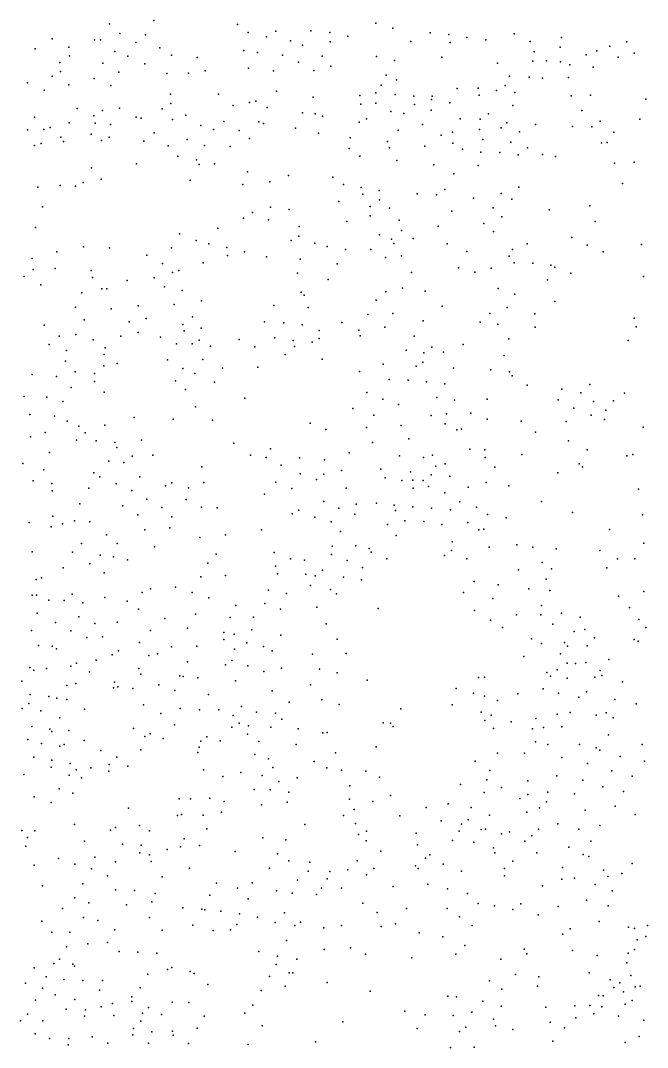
# Model space of a CAD drawing. Header units: inches. Extents: x 1412531 to 1412842, y 4931459 to 4931713.
# Drawn here: x 1412608.9 to 1412686.5, y 4931586 to 4931713 of the extents above; entities that cross this region are included whole.
import ezdxf

# ---------------------------------------------------------------- set-up
doc = ezdxf.new("R2010")
doc.units = ezdxf.units.IN
doc.header["$MEASUREMENT"] = 0

msp = doc.modelspace()

# ---------------------------------------------------------------- linework, layer by layer
for p in [(1412619.94, 4931712.59, 31.87), (1412625.42, 4931713.01, 32.31), (1412635.79, 4931712.53, 32.96), (1412652.88, 4931712.69, 33.14), (1412654.98, 4931712.05, 33.18), (1412612.87, 4931710.75, 32.23), (1412621.23, 4931711.41, 31.96), (1412624.41, 4931711.23, 32.53), (1412637.09, 4931711.54, 32.92), (1412639.35, 4931711, 33.07), (1412640.5, 4931711.69, 32.59), (1412644.83, 4931711.72, 32.91), (1412647.19, 4931711.53, 33.12), (1412649.42, 4931711.06, 33.19), (1412659.58, 4931711.48, 33.49), (1412661.92, 4931711.3, 33.68), (1412664.14, 4931710.9, 33.67), (1412670, 4931711.35, 33.46), (1412675.82, 4931710.91, 33.34), (1412610.77, 4931709.51, 32.98), (1412614.92, 4931709.73, 32.51), (1412618.1, 4931710.62, 32.44), (1412618.83, 4931710.64, 32.35), (1412623.19, 4931710.31, 32.23), (1412626.19, 4931709.63, 33.24), (1412642.34, 4931710.51, 33.28), (1412643.82, 4931709.96, 33.3), (1412647.25, 4931710.36, 33.44), (1412657.22, 4931710.41, 33.62), (1412662.05, 4931710.29, 33.71), (1412666.48, 4931710.64, 33.48), (1412671.96, 4931710.41, 33.28), (1412675.66, 4931709.73, 33.27), (1412681.82, 4931709.85, 32.93), (1412683.91, 4931710.36, 32.77), (1412614.99, 4931708.64, 33.02), (1412620.62, 4931709.18, 32.8), (1412622.21, 4931708.59, 32.92), (1412627.6, 4931708.73, 33.61), (1412630.8, 4931708.43, 33.49), (1412636.55, 4931709.31, 33.19), (1412638.23, 4931709.04, 33.4), (1412641.32, 4931708.73, 33.44), (1412646.24, 4931708.59, 33.69), (1412652.96, 4931708.55, 33.96), (1412661.02, 4931708.5, 33.78), (1412672.44, 4931709.13, 33.35), (1412678.9, 4931708.78, 32.7), (1412680.22, 4931709.25, 32.94), (1412682.85, 4931708.48, 32.21), (1412684.82, 4931708.97, 32.38), (1412613.82, 4931707.81, 33.19), (1412619.14, 4931707.72, 33.03), (1412624.3, 4931707.64, 33.65), (1412637.13, 4931707.12, 34.02), (1412643.33, 4931707.87, 33.99), (1412647.3, 4931707.37, 34.1), (1412655.17, 4931708.07, 34.01), (1412667.93, 4931707.74, 33.51), (1412672.3, 4931708, 33.28), (1412673.99, 4931708.04, 33.2), (1412675.71, 4931707.9, 32.8), (1412676.88, 4931707.53, 32.84), (1412679.75, 4931707.26, 32.26), (1412612.85, 4931706.11, 33.95), (1412613.9, 4931706.71, 33.66), (1412618.06, 4931705.86, 33.93), (1412621.1, 4931706.63, 33.32), (1412627.02, 4931706.46, 34.12), (1412629.7, 4931706.51, 34.16), (1412631.77, 4931706.79, 34.08), (1412640.21, 4931706.79, 34.03), (1412645.23, 4931706.85, 34.14), (1412654.14, 4931706.26, 33.94), (1412655.45, 4931705.69, 34.02), (1412669.42, 4931706.14, 33.41), (1412671.84, 4931705.99, 32.84), (1412673.48, 4931705.87, 33.06), (1412676.69, 4931705.97, 32.71), (1412609.79, 4931705.32, 33.78), (1412611.88, 4931704.4, 34.65), (1412614.92, 4931705.06, 34.35), (1412620.13, 4931704.96, 34.19), (1412653.53, 4931705, 34.2), (1412662.92, 4931704.6, 33.61), (1412665.52, 4931704.66, 33.3), (1412667.8, 4931704.34, 33.44), (1412668.85, 4931704.97, 33.27), (1412627.48, 4931703.91, 34.62), (1412633.44, 4931703.89, 34.65), (1412640.58, 4931704.28, 34.37), (1412645.13, 4931703.55, 34.15), (1412650.9, 4931703.72, 34.08), (1412652.88, 4931704.06, 34.14), (1412655.26, 4931703.87, 33.83), (1412657.58, 4931703.67, 33.8), (1412659.78, 4931703.23, 33.42), (1412659.83, 4931703.67, 33.6), (1412665.67, 4931703.79, 33.94), (1412670.07, 4931704.11, 34.14), (1412677.02, 4931703.71, 34.78), (1412679.42, 4931703.79, 35.06), (1412686.25, 4931703.29, 35.31), (1412615.96, 4931702.14, 34.79), (1412619.07, 4931701.88, 34.75), (1412621.19, 4931702.16, 34.78), (1412626.46, 4931702.11, 34.77), (1412627.54, 4931702.74, 34.55), (1412635.22, 4931702.51, 34.5), (1412637.24, 4931702.89, 34.52), (1412638.05, 4931703.04, 34.46), (1412639.43, 4931702.25, 34.28), (1412651.03, 4931702.65, 34.3), (1412652.88, 4931702.81, 34.02), (1412657.67, 4931702.64, 33.57), (1412659.71, 4931701.93, 34), (1412662.03, 4931702.82, 33.69), (1412669.81, 4931702.52, 35.18), (1412678.34, 4931701.9, 35.86), (1412610.69, 4931701.07, 35.02), (1412618.02, 4931701.23, 35.01), (1412623.25, 4931701.05, 34.91), (1412623.86, 4931700.93, 34.85), (1412627.72, 4931700.75, 34.9), (1412629.37, 4931701.3, 34.61), (1412634.09, 4931700.53, 34.69), (1412643.79, 4931701.61, 34.27), (1412645.38, 4931701.49, 34.2), (1412646.3, 4931701.17, 34.16), (1412651.74, 4931700.86, 34.36), (1412654.72, 4931701.75, 34.21), (1412656.33, 4931701.5, 34.05), (1412663.32, 4931700.85, 34.77), (1412665.76, 4931700.83, 35.47), (1412666.8, 4931701.46, 35.27), (1412680.61, 4931700.55, 35.83), (1412685.51, 4931700.83, 35.76), (1412609.8, 4931699.5, 35.39), (1412611.82, 4931699.54, 35.39), (1412612.63, 4931699.79, 35.27), (1412614.95, 4931700.35, 35.02), (1412618.18, 4931700.31, 35.09), (1412620.07, 4931700.17, 35.04), (1412631.25, 4931700.04, 34.62), (1412632.82, 4931699.54, 34.57), (1412635.99, 4931699.41, 34.48), (1412638.41, 4931700.47, 34.49), (1412639, 4931700.27, 34.44), (1412642.95, 4931699.7, 34.07), (1412650.83, 4931700.46, 34.28), (1412655.64, 4931699.46, 35.14), (1412658.66, 4931700.16, 35.5), (1412665.69, 4931699.55, 35.82), (1412668.39, 4931699.73, 36.22), (1412669.09, 4931700.34, 36.22), (1412670.66, 4931699.26, 36.27), (1412672.62, 4931700.17, 36.01), (1412677.21, 4931699.92, 36.09), (1412679.58, 4931699.88, 36.13), (1412613.94, 4931698.57, 35.26), (1412614.28, 4931698.06, 35.26), (1412617.68, 4931698.94, 35.25), (1412618.94, 4931698.17, 35.18), (1412619.9, 4931698.6, 35), (1412624.19, 4931698.09, 34.94), (1412625.49, 4931699.13, 34.74), (1412629.56, 4931698.29, 34.79), (1412637.25, 4931698.4, 34.21), (1412645.78, 4931699.06, 34.66), (1412649.72, 4931698.5, 34.68), (1412654.34, 4931698.04, 35.07), (1412660.97, 4931698.82, 35.86), (1412662.35, 4931699.2, 35.68), (1412666.09, 4931698.28, 36.02), (1412682.31, 4931699.19, 36.38), (1412610.69, 4931697.55, 35.57), (1412611.51, 4931697.8, 35.54), (1412627.21, 4931697.5, 34.86), (1412631.69, 4931697.55, 34.77), (1412634.85, 4931697.42, 34.62), (1412649.6, 4931697.17, 35.15), (1412654.56, 4931697.28, 35.27), (1412658.95, 4931697.49, 35.65), (1412662.38, 4931697.84, 35.97), (1412663.61, 4931697.09, 35.96), (1412665.84, 4931696.75, 35.99), (1412669.57, 4931697.95, 36.09), (1412671.64, 4931697.26, 36.22), (1412680.76, 4931697.87, 36.38), (1412681.46, 4931697.92, 36.24), (1412628.4, 4931696.24, 34.61), (1412630.69, 4931695.77, 35.08), (1412650.88, 4931696.25, 35.23), (1412655.46, 4931695.72, 35.61), (1412668.19, 4931696.69, 36.14), (1412670.47, 4931696.39, 36.3), (1412673.48, 4931696.43, 36.42), (1412675.08, 4931696.2, 36.66), (1412684.82, 4931695.48, 36.96), (1412617.73, 4931694.78, 35.18), (1412623.3, 4931695.27, 34.65), (1412631.05, 4931695.22, 35.56), (1412632.92, 4931695.27, 34.84), (1412637.03, 4931694.3, 36.82), (1412660.06, 4931695.17, 35.65), (1412665.53, 4931695.09, 36.47), (1412682.37, 4931695.36, 36.7), (1412616.71, 4931692.96, 35.2), (1412618.92, 4931693.38, 35.13), (1412629.93, 4931693.27, 36.01), (1412639.79, 4931693.06, 36.67), (1412642.09, 4931693.85, 36.3), (1412647.57, 4931693.63, 35.74), (1412662.52, 4931694.05, 36.63), (1412611.09, 4931692.4, 35.44), (1412613.83, 4931692.62, 35.12), (1412615.76, 4931692.53, 35.4), (1412636.44, 4931692.75, 36.66), (1412648.87, 4931692.73, 35.95), (1412651.08, 4931692.35, 36.01), (1412653.3, 4931691.97, 36.04), (1412661.4, 4931692.11, 37.08), (1412668.39, 4931691.62, 37.38), (1412670.55, 4931692.42, 37.14), (1412683.36, 4931692.84, 37.04), (1412648.31, 4931690.63, 36.46), (1412651.27, 4931691.55, 36.03), (1412653.31, 4931690.85, 36.4), (1412657.97, 4931691.56, 36.96), (1412660.38, 4931691.45, 37.17), (1412664.95, 4931691.05, 37.25), (1412669.68, 4931690.9, 37.74), (1412611.65, 4931689.98, 36.83), (1412637.61, 4931689.25, 36.88), (1412639.84, 4931689.91, 36.88), (1412642.15, 4931689.64, 36.65), (1412652.19, 4931690.02, 36.5), (1412654.55, 4931689.82, 36.69), (1412662.28, 4931689.44, 37.6), (1412667.37, 4931689.85, 37.62), (1412674.32, 4931689.61, 37.74), (1412679.34, 4931690.08, 37.67), (1412636.53, 4931688.56, 37.51), (1412639.62, 4931688.37, 37.06), (1412649.29, 4931688.16, 37.42), (1412652.16, 4931688.86, 36.52), (1412655.75, 4931688.3, 37.39), (1412666.25, 4931687.89, 37.97), (1412668.45, 4931688.75, 38.14), (1412680, 4931688.15, 38.21), (1412610.81, 4931687.4, 37.71), (1412628.61, 4931686.62, 37.62), (1412633.34, 4931687.33, 38.16), (1412643.4, 4931687.55, 37.86), (1412656.05, 4931687.04, 37.67), (1412660.57, 4931687.56, 37.73), (1412667.41, 4931686.93, 38.13), (1412630.66, 4931685.81, 38.45), (1412632.23, 4931685.4, 38.64), (1412642.39, 4931685.79, 38.28), (1412643.35, 4931686.35, 38), (1412645.32, 4931685.49, 38.27), (1412653.32, 4931686.52, 37.19), (1412654.8, 4931685.99, 37.42), (1412655.09, 4931685.43, 37.44), (1412657.49, 4931686.06, 37.93), (1412661.7, 4931685.38, 38.33), (1412671.59, 4931685.38, 38.89), (1412677.11, 4931686.18, 38.51), (1412685.72, 4931685.31, 38.56), (1412613.42, 4931684.42, 38.3), (1412616.75, 4931685.04, 37.99), (1412619.96, 4931684.89, 37.99), (1412627.62, 4931684.88, 38.13), (1412634.44, 4931684.94, 38.78), (1412636.65, 4931684.39, 38.93), (1412646.87, 4931685.06, 38.2), (1412649.11, 4931684.69, 38.36), (1412652.25, 4931684.69, 38.29), (1412664.14, 4931684.45, 39), (1412669.76, 4931684.7, 39.1), (1412678.99, 4931685.24, 38.49), (1412680.99, 4931684.39, 38.78), (1412610.37, 4931683.58, 38.57), (1412624.58, 4931683.98, 38.43), (1412626.5, 4931682.95, 38.66), (1412631.54, 4931683.06, 39.12), (1412634.53, 4931683.96, 38.93), (1412639.38, 4931683.77, 38.96), (1412643.54, 4931683.49, 38.54), (1412648.09, 4931682.91, 38.58), (1412654.09, 4931683.72, 38.05), (1412656.06, 4931683.89, 37.85), (1412669.35, 4931683.88, 39.18), (1412669.96, 4931683.04, 39.07), (1412672.28, 4931683.01, 39.09), (1412674.53, 4931682.77, 39.1), (1412610.53, 4931682.22, 38.69), (1412613.23, 4931682.33, 38.57), (1412617.7, 4931682.08, 38.77), (1412627.73, 4931681.83, 38.97), (1412628.52, 4931682.1, 39.13), (1412643.18, 4931681.76, 38.83), (1412657.3, 4931681.86, 38.48), (1412663.09, 4931682.42, 38.97), (1412665.11, 4931681.87, 39.72), (1412667.15, 4931682.37, 39.73), (1412674.99, 4931682.5, 39.3), (1412677, 4931681.78, 39.5), (1412609.38, 4931681.34, 38.81), (1412611.47, 4931680.34, 39.46), (1412617.85, 4931681.21, 38.95), (1412622.14, 4931680.86, 38.98), (1412625.49, 4931681.17, 38.88), (1412646.97, 4931680.97, 39.04), (1412674.11, 4931680.94, 39.62), (1412685.98, 4931681.36, 39.07), (1412616.52, 4931679.35, 40.09), (1412619.01, 4931679.82, 39.2), (1412619.63, 4931679.81, 39.17), (1412626.73, 4931680.07, 39.35), (1412628.94, 4931679.64, 39.2), (1412643.63, 4931679.43, 39.46), (1412644.02, 4931679.06, 39.56), (1412654.11, 4931679.47, 39.74), (1412656.19, 4931679.91, 38.96), (1412658.99, 4931679.55, 39.26), (1412667.99, 4931679.86, 40.25), (1412670.07, 4931679.16, 40.1), (1412623.51, 4931677.74, 40.06), (1412627.96, 4931677.91, 39.77), (1412631.32, 4931678.34, 39.15), (1412640.25, 4931677.75, 39.23), (1412652.91, 4931678.42, 39.98), (1412661.06, 4931677.69, 40.23), (1412674.99, 4931678.25, 40.02), (1412615.76, 4931677.58, 40.12), (1412620.15, 4931677.37, 39.84), (1412644.53, 4931677.52, 40.43), (1412651.89, 4931676.64, 40.21), (1412654.99, 4931676.79, 40.2), (1412666.96, 4931676.79, 40.55), (1412669.12, 4931677.51, 41.16), (1412672.55, 4931676.74, 40.85), (1412611.87, 4931675.35, 40.04), (1412616.82, 4931676.01, 40.58), (1412622.37, 4931675.75, 40.29), (1412624.49, 4931676.14, 40.07), (1412629, 4931675.41, 39.75), (1412630.19, 4931676.36, 39.39), (1412639.12, 4931675.74, 39.36), (1412641.49, 4931675.64, 39.8), (1412643.76, 4931675.37, 40.51), (1412648.68, 4931675.65, 40.82), (1412658.72, 4931675.86, 40.02), (1412665.76, 4931675.72, 41), (1412667.95, 4931675.44, 40.8), (1412684.8, 4931676.2, 39.44), (1412685.05, 4931675.14, 39.25), (1412613.72, 4931673.99, 40.51), (1412615.79, 4931674.16, 40.49), (1412621.35, 4931673.98, 40.57), (1412623.49, 4931674.43, 40.61), (1412626.25, 4931673.84, 40.66), (1412629.2, 4931674.64, 39.98), (1412631.29, 4931674.97, 39.36), (1412645.86, 4931674.66, 40.97), (1412650.79, 4931674.73, 40.8), (1412650.96, 4931674, 40.77), (1412653.99, 4931675.07, 40.74), (1412657.63, 4931673.97, 40.79), (1412672.56, 4931675.1, 40.94), (1412612.48, 4931672.94, 40.96), (1412617.94, 4931673.52, 40.98), (1412628.24, 4931673.02, 41.04), (1412630.18, 4931673.03, 39.84), (1412631.05, 4931673.49, 39.8), (1412632.44, 4931672.72, 40.53), (1412636, 4931673.57, 39.97), (1412637.92, 4931672.66, 40.96), (1412640.4, 4931673.78, 40.7), (1412642.64, 4931673.43, 40.93), (1412642.81, 4931672.69, 41.06), (1412645.01, 4931673.22, 41.05), (1412645.89, 4931673.67, 40.97), (1412659.81, 4931672.63, 40.99), (1412663.67, 4931672.94, 41.73), (1412669.33, 4931673.65, 41.19), (1412684.08, 4931673.42, 39.84), (1412614.65, 4931672.18, 40.75), (1412619.28, 4931671.72, 41.61), (1412619.41, 4931672.55, 41.5), (1412641.66, 4931671.72, 41.54), (1412656.63, 4931672.24, 41.23), (1412658.83, 4931671.93, 41.13), (1412661.24, 4931671.99, 41.24), (1412668.73, 4931671.58, 41.38), (1412614.51, 4931670.87, 41.4), (1412619.23, 4931670.31, 41.51), (1412620.89, 4931670.61, 42.03), (1412627.11, 4931671.04, 41.3), (1412631.48, 4931671.07, 41.47), (1412633.93, 4931670.02, 41.53), (1412638.29, 4931670.12, 41.67), (1412646.26, 4931671.14, 41.45), (1412653.77, 4931670.51, 41.77), (1412657.86, 4931670.26, 41.96), (1412658.7, 4931670.75, 41.7), (1412610.37, 4931669.25, 41.86), (1412613.41, 4931669, 42.19), (1412615.69, 4931669.56, 41.51), (1412618.08, 4931669.36, 41.82), (1412629.01, 4931669.98, 41.67), (1412630.49, 4931669.34, 41.97), (1412650.85, 4931669.62, 41.85), (1412662.5, 4931670, 41.76), (1412667.11, 4931669.79, 42.14), (1412669.41, 4931669.57, 41.6), (1412669.73, 4931669.07, 41.77), (1412615.19, 4931667.64, 42.09), (1412618.11, 4931668.35, 41.9), (1412628.12, 4931668.44, 42.13), (1412632.93, 4931668.29, 42.07), (1412654.54, 4931668.6, 42.35), (1412656.86, 4931668.52, 42.36), (1412659.13, 4931668.32, 42.17), (1412661.39, 4931668.06, 42.19), (1412671.57, 4931667.93, 41.52), (1412679.34, 4931667.98, 41.42), (1412609.41, 4931666.51, 42.84), (1412612.2, 4931666.43, 42.84), (1412619.27, 4931667.03, 42.28), (1412629.36, 4931667.38, 42.31), (1412636.68, 4931666.32, 42.9), (1412651.76, 4931667.01, 42.51), (1412660.41, 4931666.37, 42.84), (1412675.89, 4931667.43, 41.53), (1412678.22, 4931666.95, 41.4), (1412683.63, 4931666.92, 40.77), (1412614.19, 4931665.91, 42.62), (1412630.58, 4931665.22, 43.03), (1412650.02, 4931665.01, 43.04), (1412653.74, 4931666.19, 42.99), (1412655.69, 4931665.52, 42.95), (1412662.6, 4931666.07, 42.63), (1412666.65, 4931666.19, 43.2), (1412675.44, 4931666.1, 41.5), (1412677.37, 4931665.06, 41.66), (1412679.77, 4931665.89, 41.34), (1412682.25, 4931665.96, 41.04), (1412610.09, 4931664.3, 42.63), (1412613.16, 4931664.08, 42.67), (1412623, 4931663.93, 43.34), (1412627.82, 4931663.7, 43.13), (1412652.61, 4931664.22, 43.25), (1412659.7, 4931664.18, 43.37), (1412661.6, 4931664.35, 43.16), (1412664.62, 4931664.44, 43.26), (1412666.64, 4931663.71, 43.39), (1412679.51, 4931664.2, 41.24), (1412681.14, 4931663.67, 40.88), (1412681.31, 4931664.84, 41.19), (1412614.7, 4931663.44, 42.76), (1412616.14, 4931662.85, 43.03), (1412619.37, 4931662.95, 43.21), (1412632.68, 4931663.58, 43.37), (1412644.74, 4931663.23, 43.74), (1412646.68, 4931662.43, 44.56), (1412651.72, 4931662.68, 43.68), (1412656.02, 4931662.92, 44.77), (1412661.47, 4931663.14, 43.68), (1412663.48, 4931662.46, 43.44), (1412670.83, 4931663.45, 43.6), (1412676.43, 4931663.43, 42.82), (1412685.92, 4931662.72, 39.17), (1412610.2, 4931661.54, 42.75), (1412612.01, 4931662.05, 42.67), (1412616.96, 4931662.01, 43.32), (1412656.95, 4931661.26, 45.39), (1412662.88, 4931662.37, 43.63), (1412672.61, 4931662.11, 44.14), (1412615.88, 4931661.11, 43.2), (1412618.28, 4931661.04, 43.87), (1412620.61, 4931660.81, 44.08), (1412620.87, 4931660.22, 44.11), (1412623.89, 4931661.12, 44.1), (1412635.33, 4931660.74, 44.51), (1412639.86, 4931660.03, 44.8), (1412652.45, 4931660.83, 44.51), (1412664.51, 4931660, 44.1), (1412666.34, 4931659.91, 44.3), (1412676.69, 4931661.02, 43.52), (1412679, 4931659.93, 42.67), (1412612.53, 4931659.6, 42.89), (1412622.75, 4931659.15, 44.35), (1412625.3, 4931659.24, 44.91), (1412637.4, 4931659.26, 45.29), (1412639.3, 4931658.96, 45.49), (1412643.46, 4931658.94, 45.45), (1412646.51, 4931658.69, 45.64), (1412649.56, 4931659.55, 45.55), (1412655.82, 4931659.16, 45.41), (1412658.76, 4931658.97, 45.43), (1412659.9, 4931659.24, 45.53), (1412666.4, 4931658.97, 44.45), (1412670.91, 4931659.32, 44.57), (1412683.9, 4931659.17, 40.85), (1412684.64, 4931659.33, 40.38), (1412609.24, 4931658.21, 42.83), (1412611.84, 4931657.45, 44.35), (1412619.86, 4931658.5, 44.59), (1412621.72, 4931658.35, 44.79), (1412631.37, 4931657.83, 45.28), (1412641.16, 4931658, 45.47), (1412648.64, 4931657.35, 45.48), (1412653.48, 4931657.53, 45.5), (1412660.3, 4931657.89, 45.51), (1412661.43, 4931658.18, 45.23), (1412667.6, 4931657.77, 44.58), (1412678, 4931658.18, 43.07), (1412678.42, 4931657.82, 43.04), (1412610.49, 4931656.1, 44.74), (1412618, 4931657.07, 45.23), (1412618.76, 4931656.59, 45.2), (1412623.7, 4931656.59, 45.08), (1412643.52, 4931656.95, 45.45), (1412645.53, 4931656.26, 45.51), (1412646.44, 4931656.91, 45.66), (1412654.05, 4931656.46, 45.61), (1412656.11, 4931656.12, 45.53), (1412657.17, 4931657.2, 45.46), (1412657.47, 4931656.16, 45.31), (1412658.72, 4931656.14, 45.41), (1412659.7, 4931656.83, 45.37), (1412662.03, 4931656.66, 45.07), (1412675.39, 4931657.05, 44.2), (1412612.8, 4931655.76, 44.91), (1412612.84, 4931654.84, 45.12), (1412617.38, 4931655.18, 45.47), (1412620.76, 4931655.72, 45.49), (1412622.71, 4931654.9, 45.77), (1412626.86, 4931655.47, 45.93), (1412627.67, 4931655.85, 45.93), (1412629.73, 4931655.23, 45.46), (1412631.61, 4931655.86, 45.81), (1412640.52, 4931655.93, 45.79), (1412642.49, 4931655.15, 45.59), (1412649.21, 4931655.19, 45.71), (1412657.5, 4931655.16, 45.55), (1412659.4, 4931655.37, 45.55), (1412664.29, 4931655.28, 45.28), (1412666.52, 4931655.87, 45.28), (1412669.31, 4931655.46, 45.19), (1412685.37, 4931655.03, 41.22), (1412624.56, 4931653.8, 45.7), (1412629.41, 4931653.78, 46.08), (1412639.12, 4931654.42, 45.81), (1412646.45, 4931653.53, 45.59), (1412661.41, 4931654.59, 45.44), (1412673.37, 4931653.54, 44.86), (1412616.27, 4931653.25, 45.94), (1412621.6, 4931652.97, 46.23), (1412626.43, 4931652.79, 46.12), (1412631.32, 4931652.81, 46.14), (1412633.24, 4931652.76, 46.32), (1412643.36, 4931652.45, 45.69), (1412648.32, 4931652.7, 45.86), (1412650.46, 4931653.2, 45.66), (1412652.95, 4931653.32, 45.57), (1412655.16, 4931653.08, 45.68), (1412655.31, 4931652.4, 45.77), (1412657.44, 4931652.85, 45.71), (1412659.77, 4931652.7, 45.57), (1412662.11, 4931652.51, 45.85), (1412663.27, 4931653.5, 45.49), (1412665.34, 4931652.83, 46.03), (1412612.93, 4931651.73, 46.11), (1412615.63, 4931651.15, 46.58), (1412617.5, 4931651.02, 46.73), (1412623.45, 4931651.88, 46.3), (1412627.64, 4931651.62, 46.65), (1412642.55, 4931652, 45.84), (1412645.33, 4931651.58, 45.92), (1412647.34, 4931651.02, 46.51), (1412650.29, 4931651.95, 45.97), (1412656.45, 4931651.12, 46.19), (1412658.81, 4931651.05, 46.45), (1412666.7, 4931651.93, 46.22), (1412668.98, 4931651.51, 46.2), (1412677.19, 4931652.17, 43.7), (1412685.85, 4931651.87, 40.77), (1412610.01, 4931650.94, 46.34), (1412612.74, 4931650.41, 46.46), (1412614.13, 4931650.75, 46.71), (1412624.3, 4931650.04, 46.92), (1412627.4, 4931650.28, 46.87), (1412638.73, 4931650, 47.5), (1412648.51, 4931649.8, 46.95), (1412654.33, 4931650.7, 46.38), (1412661.05, 4931650.66, 46.72), (1412664.25, 4931650.93, 46.66), (1412665.6, 4931650, 46.69), (1412666.22, 4931650.09, 46.73), (1412681.76, 4931650.06, 42.72), (1412619.56, 4931649.42, 46.78), (1412631.13, 4931649.09, 47.28), (1412634.27, 4931649.42, 47.14), (1412655.4, 4931649.3, 47.26), (1412662.33, 4931648.53, 47.15), (1412610.38, 4931647.28, 47.13), (1412615.36, 4931647.26, 47.26), (1412616.49, 4931648.32, 47.09), (1412620.88, 4931648.33, 47.01), (1412625.52, 4931647.91, 47.42), (1412640.31, 4931647.21, 47.91), (1412647.46, 4931648.01, 48.16), (1412650.4, 4931648.04, 47.9), (1412652.05, 4931647.7, 48.23), (1412652.31, 4931647.25, 48.41), (1412662.25, 4931647.45, 47.48), (1412666.9, 4931647.86, 47.24), (1412670.3, 4931648.18, 46.5), (1412672.3, 4931647.87, 46.52), (1412675.16, 4931647.67, 45.93), (1412680.57, 4931647.45, 42.85), (1412686, 4931648.39, 40.99), (1412618.8, 4931646.88, 47.83), (1412620.44, 4931646.69, 47.67), (1412622.18, 4931646.32, 47.7), (1412632.11, 4931645.89, 48.39), (1412633.13, 4931647.03, 48.16), (1412642.33, 4931646.43, 48.64), (1412644.06, 4931646.25, 48.7), (1412647.38, 4931646.95, 48.37), (1412649.34, 4931646.22, 48.97), (1412654.25, 4931646.45, 48.62), (1412661.35, 4931646.85, 47.86), (1412664.13, 4931646.44, 47.8), (1412673.45, 4931646, 46.41), (1412682.76, 4931646.45, 42.13), (1412684.9, 4931646.44, 41.44), (1412614.23, 4931645.3, 47.58), (1412617.5, 4931645.81, 48.12), (1412619.3, 4931644.71, 47.93), (1412640.49, 4931645.51, 48.77), (1412646.28, 4931645.05, 49.03), (1412651.22, 4931645.36, 49.11), (1412670.53, 4931645.06, 46.57), (1412674.6, 4931645.19, 45.99), (1412681.45, 4931645.3, 42.55), (1412610.9, 4931643.88, 47.89), (1412611.56, 4931644.09, 47.76), (1412631.26, 4931644.2, 48.43), (1412634.31, 4931644.38, 48.93), (1412640.73, 4931644.57, 48.99), (1412644.23, 4931644.53, 49.06), (1412645.37, 4931644.35, 49.2), (1412648.9, 4931644.17, 49.06), (1412651.12, 4931643.82, 49.41), (1412665.05, 4931643.61, 48.24), (1412673.95, 4931643.91, 46.21), (1412615.32, 4931642.08, 48.7), (1412624, 4931642.25, 49.2), (1412625.03, 4931642.71, 49.23), (1412628.12, 4931642.93, 48.62), (1412630.15, 4931642.29, 49.04), (1412639.59, 4931642.57, 49.11), (1412641.83, 4931642.15, 49.09), (1412644.8, 4931643.15, 49.27), (1412647.29, 4931642.63, 49.29), (1412648, 4931642.1, 49.58), (1412663.71, 4931642.27, 48.71), (1412667.99, 4931643.21, 48.27), (1412671.81, 4931642.72, 46.28), (1412674.4, 4931642.5, 46.09), (1412686, 4931642.41, 41.73), (1412610.4, 4931641.92, 48.68), (1412610.94, 4931641.93, 48.71), (1412612.45, 4931641.32, 48.62), (1412614.36, 4931641.28, 48.97), (1412616.65, 4931640.98, 48.79), (1412619.39, 4931641.65, 48.88), (1412622.13, 4931641.18, 49.02), (1412632.25, 4931641.63, 49.28), (1412639.15, 4931640.89, 49.33), (1412667.33, 4931641.52, 48.67), (1412682.88, 4931641.81, 42.51), (1412611.01, 4931639.7, 49.06), (1412623.54, 4931640.22, 49.48), (1412630.58, 4931639.58, 49.71), (1412635.55, 4931640.68, 50.04), (1412641.1, 4931640.22, 49.29), (1412645.57, 4931640.47, 49.27), (1412653.18, 4931640.3, 50.09), (1412665.06, 4931640.04, 48.73), (1412673.37, 4931640.68, 46.11), (1412675.82, 4931639.7, 45.57), (1412684.26, 4931640.43, 42.4), (1412613.29, 4931638.57, 49.41), (1412616.17, 4931639.28, 49.19), (1412618.14, 4931638.43, 49.49), (1412620.91, 4931638.6, 49.94), (1412626.8, 4931639.05, 50.04), (1412634.86, 4931639.17, 50.43), (1412637.75, 4931639.23, 50.66), (1412646.72, 4931638.38, 50.28), (1412667.05, 4931638.86, 48.85), (1412670.25, 4931639.51, 48.74), (1412673.28, 4931639.5, 45.97), (1412674.76, 4931638.35, 45.61), (1412678.16, 4931639.23, 45.06), (1412685.41, 4931638.91, 42.7), (1412610.3, 4931637.57, 49.22), (1412615.15, 4931637.51, 49.51), (1412625.02, 4931637.57, 50.15), (1412629.58, 4931637.85, 50.19), (1412634.1, 4931637.33, 50.66), (1412635.35, 4931637.13, 51.03), (1412637.56, 4931637.65, 51.02), (1412668.55, 4931637.93, 48.73), (1412677.41, 4931637.44, 45.23), (1412678.73, 4931637.7, 45.07), (1412686.25, 4931637.93, 42.82), (1412617.13, 4931636.69, 49.95), (1412619.08, 4931636.78, 50.33), (1412623.67, 4931636.1, 50.39), (1412634.09, 4931636.45, 50.83), (1412636.92, 4931636.05, 51.35), (1412641.15, 4931636.99, 50.87), (1412648.11, 4931636.5, 50.69), (1412672.12, 4931636.54, 47.03), (1412673.38, 4931635.96, 46.18), (1412676.21, 4931636.07, 45.35), (1412679.91, 4931636.66, 44.6), (1412684.81, 4931636.44, 42.81), (1412685.32, 4931636.27, 42.61), (1412611.17, 4931635.7, 49.59), (1412612.86, 4931635.62, 50.14), (1412613.39, 4931635.31, 49.92), (1412620.29, 4931634.58, 50.68), (1412621.05, 4931635.07, 50.72), (1412624.81, 4931634.46, 51.26), (1412625.87, 4931634.7, 51.32), (1412627.6, 4931635.54, 51.17), (1412630.74, 4931635.65, 50.98), (1412635.4, 4931635.28, 51.2), (1412638.97, 4931635.58, 51.39), (1412640.04, 4931635.05, 51.32), (1412645.06, 4931634.65, 51.27), (1412649.2, 4931634.72, 50.22), (1412675.7, 4931634.68, 45.65), (1412676.58, 4931635.65, 45.13), (1412678.99, 4931635.68, 44.77), (1412615.88, 4931633.54, 51.03), (1412618.31, 4931633.91, 50.76), (1412629.61, 4931633.68, 51.31), (1412634.28, 4931633.32, 51.54), (1412635.08, 4931633.86, 51.62), (1412637.04, 4931633.2, 51.69), (1412671.16, 4931634.35, 47.69), (1412676.52, 4931633.52, 45.48), (1412677.55, 4931633.5, 45.01), (1412678.83, 4931633.61, 44.86), (1412681.7, 4931634, 44.44), (1412610.1, 4931633, 50.09), (1412610.59, 4931632.66, 50.72), (1412612.16, 4931632.89, 50.59), (1412615.18, 4931633.16, 51.1), (1412617.46, 4931632.47, 51.27), (1412623.59, 4931632.87, 51.55), (1412623.83, 4931632.17, 51.52), (1412628.63, 4931631.97, 51.96), (1412639.04, 4931632.51, 52.12), (1412641.22, 4931632.92, 52.09), (1412645.93, 4931632.78, 51.88), (1412648.1, 4931632.32, 51.23), (1412674.01, 4931632.39, 46.32), (1412674.47, 4931631.94, 45.95), (1412675.31, 4931632.72, 45.87), (1412680.61, 4931632.63, 44.49), (1412680.82, 4931632, 44.62), (1412609.1, 4931631.3, 50.66), (1412614.67, 4931630.78, 51.32), (1412615.8, 4931631, 51.26), (1412620.55, 4931631.18, 51.71), (1412626.03, 4931630.85, 52.13), (1412629.05, 4931631.9, 51.99), (1412630.88, 4931631.72, 52.01), (1412635.51, 4931631.33, 52.17), (1412644.82, 4931630.83, 52.34), (1412651.82, 4931631.41, 49.88), (1412665.56, 4931631.74, 49.27), (1412666.32, 4931631.79, 49.1), (1412676.52, 4931631.66, 45.06), (1412679.95, 4931631.79, 44.73), (1412683.37, 4931631.23, 44.46), (1412610.14, 4931629.64, 51.08), (1412612.45, 4931629.41, 51.44), (1412620.43, 4931630.46, 51.63), (1412620.99, 4931630.6, 51.81), (1412622.82, 4931630.41, 51.87), (1412628.04, 4931630.15, 52.39), (1412632.17, 4931629.65, 52.46), (1412640.07, 4931630.12, 52.57), (1412662.83, 4931630.41, 49.34), (1412664.96, 4931629.8, 49.2), (1412666.33, 4931629.44, 49.32), (1412670.44, 4931629.72, 47.87), (1412673.58, 4931630.37, 46.21), (1412675.46, 4931629.81, 45.94), (1412678.92, 4931629.97, 44.78), (1412609.97, 4931628.54, 51.37), (1412613.44, 4931629.19, 51.6), (1412614.67, 4931629.03, 51.56), (1412624.14, 4931628.39, 52.56), (1412636.25, 4931628.16, 53.89), (1412642.17, 4931628.69, 53.46), (1412646.2, 4931629, 52.83), (1412648.34, 4931628.43, 52.23), (1412662.33, 4931628.39, 49.65), (1412667.91, 4931628.91, 49), (1412677.98, 4931629.33, 45.03), (1412682.41, 4931629.04, 44.51), (1412685.07, 4931628.5, 44.63), (1412609.16, 4931627.93, 51.64), (1412611.44, 4931627.65, 51.82), (1412616.87, 4931627.82, 52.05), (1412626.3, 4931627.32, 53.46), (1412628.69, 4931627.91, 53.25), (1412631.08, 4931627.74, 53.01), (1412633.47, 4931627.77, 53.6), (1412635.24, 4931627.04, 54.01), (1412638.12, 4931627.48, 53.27), (1412640.46, 4931627.35, 53.89), (1412655.95, 4931627.88, 49.35), (1412665.88, 4931627.48, 49.27), (1412667.13, 4931627.11, 49.24), (1412675.28, 4931627.23, 46.5), (1412676.9, 4931627.42, 45.73), (1412680.11, 4931627.11, 44.74), (1412681.35, 4931627.37, 44.94), (1412610.33, 4931625.7, 52.32), (1412613.82, 4931626.76, 52.05), (1412628, 4931625.89, 53.77), (1412635.07, 4931625.6, 54.11), (1412636, 4931626.12, 54.2), (1412637.14, 4931625.77, 53.86), (1412639.89, 4931625.63, 53.82), (1412641.27, 4931626.61, 54.11), (1412653.78, 4931626.17, 49.61), (1412654.68, 4931626.09, 49.5), (1412655.01, 4931625.7, 49.4), (1412666.35, 4931626.44, 49.08), (1412669.62, 4931626.29, 48.88), (1412672.67, 4931626.67, 47.05), (1412673.62, 4931625.59, 46.91), (1412675.89, 4931625.64, 46.02), (1412682.22, 4931626.76, 44.81), (1412612.56, 4931625.38, 52.58), (1412612.82, 4931625.06, 52.64), (1412614.92, 4931625.21, 52.62), (1412622.9, 4931625.43, 53.42), (1412624.31, 4931624.45, 53.84), (1412624.96, 4931624.8, 53.98), (1412631.97, 4931624.4, 54.31), (1412637, 4931624.76, 54.12), (1412643.27, 4931625.42, 54.47), (1412646.32, 4931624.9, 53.87), (1412646.87, 4931624.97, 53.86), (1412667.41, 4931625.43, 49.15), (1412672.24, 4931625.39, 47.27), (1412681.64, 4931624.68, 45.01), (1412609.85, 4931624.1, 52.92), (1412611.55, 4931623.6, 52.86), (1412613.81, 4931623.28, 53.1), (1412614.35, 4931623.48, 53.26), (1412616.83, 4931623.95, 53.48), (1412626.58, 4931624.23, 54.09), (1412631.03, 4931623.14, 54.97), (1412631.23, 4931623.87, 54.43), (1412633.65, 4931623.91, 54.39), (1412638.4, 4931623.85, 54.66), (1412643.02, 4931623.45, 54.48), (1412652.91, 4931623.19, 49.79), (1412672.61, 4931623.81, 47.17), (1412674.13, 4931623.46, 47.17), (1412678.04, 4931623.48, 45.98), (1412680.12, 4931623.05, 45.65), (1412685.8, 4931623.46, 45.01), (1412610.58, 4931621.91, 53.52), (1412618.86, 4931622.74, 53.73), (1412620.87, 4931621.9, 54.06), (1412623.81, 4931622.81, 54.18), (1412630.87, 4931622.49, 54.9), (1412637.93, 4931622.25, 55.15), (1412647.91, 4931622.46, 54.32), (1412667.91, 4931622.38, 48.93), (1412671.26, 4931622.39, 47.6), (1412675.88, 4931621.87, 46.89), (1412680.56, 4931622.78, 45.75), (1412683.07, 4931621.98, 45.83), (1412612.75, 4931620.68, 53.87), (1412612.81, 4931621.53, 53.52), (1412615.08, 4931621.13, 53.74), (1412617.63, 4931620.6, 54.17), (1412619.91, 4931621, 54.17), (1412622.2, 4931620.79, 54.76), (1412639.59, 4931621.71, 55.35), (1412640.15, 4931620.64, 55.57), (1412645.26, 4931621.38, 55.27), (1412646.82, 4931620.57, 55.03), (1412665.15, 4931621.42, 49.42), (1412679.03, 4931621.12, 46.18), (1412686.11, 4931621.4, 45.48), (1412609.34, 4931619.75, 53.91), (1412614.97, 4931619.68, 54.5), (1412615.84, 4931620.33, 54.39), (1412616.49, 4931619.34, 54.45), (1412619.87, 4931620.17, 54.51), (1412631.58, 4931620.32, 55.67), (1412633.96, 4931619.53, 56.34), (1412636.18, 4931619.99, 55.57), (1412638.84, 4931619.65, 55.49), (1412643.15, 4931619.36, 55.53), (1412648.65, 4931620.28, 54.31), (1412651.66, 4931620.19, 52.78), (1412653.34, 4931619.42, 52.26), (1412666.96, 4931620.24, 48.85), (1412675.25, 4931619.58, 47.22), (1412682.07, 4931620.23, 46.33), (1412684.59, 4931619.57, 45.9), (1412613.71, 4931617.98, 54.7), (1412640.88, 4931618.9, 55.54), (1412649.65, 4931618.37, 54.44), (1412663.36, 4931618.51, 50.02), (1412666.59, 4931619.09, 49.02), (1412668.42, 4931618.16, 48.75), (1412671.65, 4931618.96, 48.59), (1412678.45, 4931619.06, 46.55), (1412680.94, 4931618.22, 46.48), (1412610.62, 4931616.99, 54.78), (1412615.4, 4931617.47, 55.22), (1412628.56, 4931616.74, 56.57), (1412629.97, 4931616.74, 56.44), (1412632.36, 4931616.83, 56.98), (1412637.85, 4931617.92, 55.92), (1412639.82, 4931617.85, 55.85), (1412642.13, 4931617.56, 55.67), (1412649.64, 4931616.69, 54.49), (1412654.68, 4931617.18, 52.39), (1412666.26, 4931617.53, 49.17), (1412670.68, 4931616.78, 48.68), (1412671.68, 4931617.28, 48.63), (1412674.13, 4931617.59, 47.46), (1412677.46, 4931617.35, 47.12), (1412683.5, 4931617.65, 46.53), (1412612.73, 4931616.3, 55.36), (1412622.31, 4931615.58, 55.92), (1412634.12, 4931616.4, 56.9), (1412638.75, 4931615.99, 56.69), (1412641.9, 4931616.33, 56.27), (1412650.21, 4931615.42, 54.45), (1412652.52, 4931616.4, 53.55), (1412659.09, 4931615.68, 51.67), (1412661.81, 4931616.13, 50.86), (1412664.65, 4931615.68, 50.37), (1412673.13, 4931615.63, 48.72), (1412673.98, 4931616.37, 48.11), (1412682.48, 4931615.86, 46.75), (1412628.36, 4931614.7, 56.94), (1412628.86, 4931614.82, 56.89), (1412631.53, 4931614.72, 57.26), (1412633.81, 4931615.11, 56.94), (1412648.88, 4931614.7, 55.09), (1412655.86, 4931614.65, 52.31), (1412664.31, 4931614.14, 50.57), (1412666.93, 4931614.74, 49.06), (1412671.54, 4931615.11, 48.94), (1412678.75, 4931615.36, 47.17), (1412684.94, 4931614.82, 46.61), (1412615.62, 4931613.57, 56.57), (1412620.69, 4931613.2, 56.28), (1412623.65, 4931613.47, 56.84), (1412631.98, 4931613.03, 57.64), (1412644.09, 4931613.58, 56.64), (1412650.36, 4931613.68, 54.33), (1412660.95, 4931614.01, 51.14), (1412663.47, 4931613.61, 51.17), (1412665.89, 4931612.94, 50.24), (1412666.42, 4931612.98, 50.03), (1412672.98, 4931613, 48.96), (1412675.37, 4931613.66, 48.09), (1412677.97, 4931613.01, 47.86), (1412680.57, 4931613.46, 47.51), (1412609.12, 4931612.84, 56.44), (1412609.79, 4931611.95, 56.53), (1412610.71, 4931612.8, 56.17), (1412620.06, 4931612.86, 56.11), (1412624.89, 4931612.8, 56.88), (1412629.16, 4931611.8, 57.94), (1412638.89, 4931611.94, 57.89), (1412641.73, 4931611.69, 57.21), (1412650.73, 4931612.35, 54.1), (1412651.72, 4931612.76, 53.89), (1412657.88, 4931612.52, 52.38), (1412662.34, 4931611.61, 51.36), (1412663.18, 4931612.76, 51.21), (1412668.4, 4931612.41, 49.16), (1412669.42, 4931612.68, 48.91), (1412672.15, 4931612.19, 48.88), (1412609.6, 4931610.89, 56.77), (1412616.86, 4931611.5, 57.02), (1412621.54, 4931611.13, 57.21), (1412623.88, 4931611.04, 57.27), (1412627.09, 4931610.48, 58.07), (1412628.71, 4931610.81, 58.03), (1412631.08, 4931610.98, 58.28), (1412651.7, 4931611.54, 53.83), (1412658.04, 4931611.07, 52.73), (1412665.01, 4931611.39, 50.62), (1412667.42, 4931610.7, 49.76), (1412671.3, 4931611.5, 48.88), (1412676.76, 4931610.79, 48.87), (1412679.47, 4931611.51, 47.88), (1412613.63, 4931609.39, 57.41), (1412618.14, 4931609.55, 57.74), (1412623.7, 4931610.06, 57.58), (1412624.88, 4931609.82, 57.97), (1412635.48, 4931610.25, 59.02), (1412640.74, 4931609.96, 57.77), (1412642.13, 4931609.09, 57.67), (1412650.56, 4931609.08, 54.25), (1412653.5, 4931610.28, 53.71), (1412659, 4931609.4, 52.7), (1412659.57, 4931609.81, 52.47), (1412667.59, 4931610.09, 49.33), (1412672.78, 4931610.08, 49.14), (1412678.52, 4931609.86, 48.81), (1412679.2, 4931609.6, 48.79), (1412610.65, 4931608.56, 57.78), (1412615.66, 4931608.69, 57.66), (1412617.73, 4931608.1, 58.08), (1412620.71, 4931608.95, 57.78), (1412625.11, 4931609.01, 57.97), (1412629.82, 4931608.17, 58.69), (1412639.72, 4931608.18, 58.03), (1412644.53, 4931607.79, 56.63), (1412644.71, 4931608.91, 56.49), (1412649.42, 4931607.95, 55.06), (1412652.65, 4931608.12, 53.87), (1412657.8, 4931608.46, 52.85), (1412658.13, 4931608.14, 52.84), (1412661.2, 4931608.67, 51.71), (1412663.48, 4931607.82, 51.74), (1412668.8, 4931608.14, 49.29), (1412669.83, 4931609.05, 49.26), (1412675.97, 4931608.27, 49.23), (1412681.01, 4931607.92, 48.76), (1412684.56, 4931608.74, 48.15), (1412619.71, 4931607.21, 58.23), (1412626.44, 4931607.1, 58.85), (1412643.21, 4931606.7, 57.66), (1412646.87, 4931606.87, 56.29), (1412647.2, 4931607.75, 55.98), (1412651.72, 4931607.37, 54.49), (1412668.8, 4931607.22, 49.34), (1412675.89, 4931606.82, 49.4), (1412677.42, 4931606.95, 49.12), (1412681.55, 4931607.16, 49.15), (1412683.29, 4931607.5, 48.83), (1412611.66, 4931605.97, 58.58), (1412616.64, 4931606.24, 58.86), (1412620.69, 4931605.5, 58.86), (1412623.04, 4931605.41, 59.18), (1412633.18, 4931606.32, 59.75), (1412635.78, 4931605.72, 59.85), (1412637.6, 4931606.37, 59.58), (1412640.58, 4931605.38, 58.36), (1412646.17, 4931605.7, 56.67), (1412648.62, 4931605.7, 55.64), (1412655.01, 4931605.89, 54.31), (1412659.29, 4931606.21, 52.92), (1412661.74, 4931605.63, 52.42), (1412673.47, 4931606.01, 49.43), (1412680.01, 4931606.15, 49.15), (1412682.08, 4931605.38, 49.4), (1412615.65, 4931604.5, 59.34), (1412625.17, 4931604.01, 60.14), (1412625.59, 4931605.03, 59.87), (1412632.37, 4931604.85, 59.78), (1412637.1, 4931604.39, 59.65), (1412642.52, 4931605.08, 57.63), (1412645.54, 4931604.91, 56.46), (1412664.2, 4931605.03, 51.97), (1412678.92, 4931604.23, 49.73), (1412614.12, 4931603.2, 59.65), (1412617.38, 4931603.9, 59.57), (1412622.03, 4931603.64, 59.53), (1412629.02, 4931603.25, 60.3), (1412631.38, 4931603.12, 60.26), (1412631.75, 4931603.04, 60.28), (1412633.71, 4931602.87, 60.24), (1412651.27, 4931603.85, 55.65), (1412656.68, 4931603.2, 54.42), (1412661.68, 4931603.2, 53.3), (1412665.54, 4931603.79, 52.34), (1412667.55, 4931603.52, 51.94), (1412669.81, 4931603.05, 51.48), (1412670.8, 4931603.75, 51.13), (1412675.43, 4931603.43, 49.92), (1412681.6, 4931603.5, 49.58), (1412611.57, 4931601.63, 59.82), (1412616.74, 4931602.08, 59.89), (1412618.51, 4931601.69, 60.16), (1412624.9, 4931602.06, 60.29), (1412636.02, 4931602.51, 60.35), (1412638.26, 4931602.11, 59.78), (1412640.45, 4931601.45, 58.76), (1412641.58, 4931602.65, 58.32), (1412643.57, 4931601.48, 57.54), (1412653.05, 4931602.7, 55.31), (1412663.21, 4931602.16, 53.18), (1412672.94, 4931602.39, 51.11), (1412680.5, 4931601.57, 50.08), (1412612.81, 4931600.27, 60.08), (1412615.04, 4931600.26, 60.37), (1412620.62, 4931600.53, 60.49), (1412626.48, 4931600.5, 60.83), (1412630.26, 4931601.14, 60.56), (1412632.77, 4931600.46, 60.94), (1412634.91, 4931600.56, 60.73), (1412635.7, 4931601.22, 60.53), (1412642.88, 4931601.08, 58.02), (1412646.44, 4931600.8, 57.3), (1412648.63, 4931601.1, 56.35), (1412653.53, 4931600.97, 55.03), (1412655.31, 4931601.31, 55.12), (1412658.22, 4931600.18, 54.85), (1412664.79, 4931601.08, 52.62), (1412676.9, 4931600.67, 50.31), (1412684.13, 4931600.89, 50.73), (1412684.85, 4931600.7, 50.94), (1412686.46, 4931601.08, 50.96), (1412619.72, 4931598.97, 60.79), (1412641.82, 4931599.21, 58.83), (1412661.18, 4931599.7, 53.8), (1412675.99, 4931600.01, 50.71), (1412685.2, 4931599.33, 51.33), (1412686.25, 4931599.74, 51.33), (1412614.65, 4931598.46, 61.07), (1412617.25, 4931598.82, 61.17), (1412621.14, 4931597.87, 61.34), (1412623.47, 4931597.79, 61.27), (1412625.81, 4931597.66, 61.76), (1412638.41, 4931597.88, 60.18), (1412646.47, 4931598.12, 57.11), (1412649.76, 4931598.33, 56.58), (1412663.88, 4931598.62, 53.13), (1412671.21, 4931598.17, 52.69), (1412677.19, 4931598.01, 51.83), (1412684.07, 4931597.68, 51.49), (1412684.85, 4931598.1, 51.15), (1412613.06, 4931596.38, 61.5), (1412613.75, 4931596.9, 61.36), (1412640.72, 4931597.31, 59.41), (1412643.13, 4931596.92, 58.77), (1412651.59, 4931597.53, 56.2), (1412657.34, 4931597.07, 54.93), (1412662.76, 4931597.52, 54.1), (1412668.32, 4931596.93, 52.93), (1412671.55, 4931597.58, 52.6), (1412680.23, 4931597.38, 53.59), (1412683.91, 4931596.48, 52.14), (1412610.65, 4931595.86, 61.73), (1412615.41, 4931596.32, 61.61), (1412615.64, 4931596.07, 61.7), (1412627.1, 4931595.63, 62.37), (1412627.65, 4931595.91, 62.14), (1412629.91, 4931595.38, 62.78), (1412630.42, 4931595.16, 62.83), (1412640.57, 4931596.27, 59.82), (1412642.17, 4931595.24, 59.5), (1412642.62, 4931595.25, 59.15), (1412679.27, 4931595.22, 53.79), (1412609.55, 4931593.95, 62.31), (1412612.1, 4931594.72, 62.25), (1412614.32, 4931594.41, 62.24), (1412616.64, 4931594.27, 62.31), (1412619.07, 4931594.29, 62.63), (1412624.7, 4931595.07, 62.31), (1412639.71, 4931594.76, 60.41), (1412646.87, 4931594.03, 57.96), (1412666.93, 4931594.25, 54.58), (1412670.14, 4931595.03, 53.17), (1412673.01, 4931594.74, 52.91), (1412681.85, 4931594.36, 53.08), (1412683.06, 4931594.01, 53.25), (1412684.4, 4931594.88, 52.68), (1412611.68, 4931593.34, 62.79), (1412618.73, 4931593.08, 62.89), (1412623.72, 4931593.38, 62.91), (1412632.1, 4931593.78, 63.17), (1412638.72, 4931593.05, 60.95), (1412641.66, 4931593.58, 59.88), (1412652.19, 4931592.95, 57.36), (1412668.47, 4931593.19, 54.75), (1412672.85, 4931593.57, 53.46), (1412682.3, 4931593.41, 53.27), (1412683.5, 4931592.86, 53.19), (1412684.93, 4931593.51, 52.74), (1412685.56, 4931593.57, 52.69), (1412610.81, 4931591.84, 63.34), (1412613.22, 4931592.51, 62.87), (1412615.66, 4931591.94, 63.11), (1412620.31, 4931591.44, 63.85), (1412622.72, 4931592.25, 63.09), (1412622.73, 4931591.67, 63.43), (1412627.69, 4931591.62, 63.39), (1412629.77, 4931591.57, 63.45), (1412661.79, 4931592.36, 56.08), (1412662.86, 4931592.26, 55.86), (1412666.1, 4931591.73, 55.6), (1412680.4, 4931592.41, 53.35), (1412680.99, 4931592.39, 53.23), (1412683.72, 4931591.36, 53.19), (1412684.55, 4931591.79, 52.98), (1412609.82, 4931590.13, 63.84), (1412614.6, 4931590.72, 63.75), (1412616.98, 4931590.64, 63.69), (1412618.91, 4931591.01, 63.96), (1412624.03, 4931590.26, 63.89), (1412624.78, 4931590.93, 63.55), (1412626.39, 4931590.06, 64.05), (1412636.67, 4931590.23, 62.41), (1412637.66, 4931591.22, 61.9), (1412656.48, 4931590.47, 57.68), (1412658.96, 4931590.03, 56.85), (1412664.73, 4931590.36, 56.63), (1412668.38, 4931591.1, 55.33), (1412673.88, 4931591, 54.74), (1412677.49, 4931591.14, 53.85), (1412679.32, 4931591.18, 53.76), (1412679.83, 4931590.14, 53.59), (1412680.83, 4931591.02, 53.4), (1412608.95, 4931589.28, 64.36), (1412611.7, 4931589.31, 64.2), (1412616.86, 4931589.85, 63.91), (1412620.47, 4931589.96, 64.37), (1412623.81, 4931589.25, 64.25), (1412631.64, 4931589.85, 63.7), (1412648.81, 4931589.15, 59.74), (1412662.45, 4931589.96, 56.83), (1412667.42, 4931589.52, 56.36), (1412674.44, 4931589.13, 54.81), (1412677.62, 4931589.68, 54.16), (1412682.89, 4931589.89, 53.97), (1412686.01, 4931589.39, 54.23), (1412610.76, 4931587.68, 65.11), (1412622.84, 4931587.58, 64.94), (1412622.93, 4931588.34, 64.43), (1412625.18, 4931587.95, 64.64), (1412627.73, 4931588.02, 64.84), (1412627.83, 4931587.53, 64.97), (1412630.8, 4931588.38, 64.4), (1412638.83, 4931588.69, 62.61), (1412657.98, 4931588.34, 57.5), (1412663.23, 4931587.99, 56.96), (1412663.99, 4931588.49, 56.63), (1412667.67, 4931588.67, 56.47), (1412669.8, 4931588.24, 55.62), (1412676.21, 4931588.44, 54.32), (1412612.53, 4931587.12, 64.97), (1412614.82, 4931586.32, 65.47), (1412614.94, 4931587.09, 65.12), (1412617.79, 4931587.3, 64.73), (1412619.76, 4931586.52, 65.02), (1412624.75, 4931586.53, 65.2), (1412629.71, 4931586.48, 65.05), (1412637.08, 4931586.35, 63.58), (1412645.4, 4931586.71, 60.84), (1412674.76, 4931586.78, 54.72), (1412683.69, 4931586.61, 55.28), (1412685.43, 4931587.35, 54.79), (1412662.12, 4931586, 57.27), (1412665.05, 4931586.05, 57.13)]:
    msp.add_point(p)

doc.saveas('drawing.dxf')
